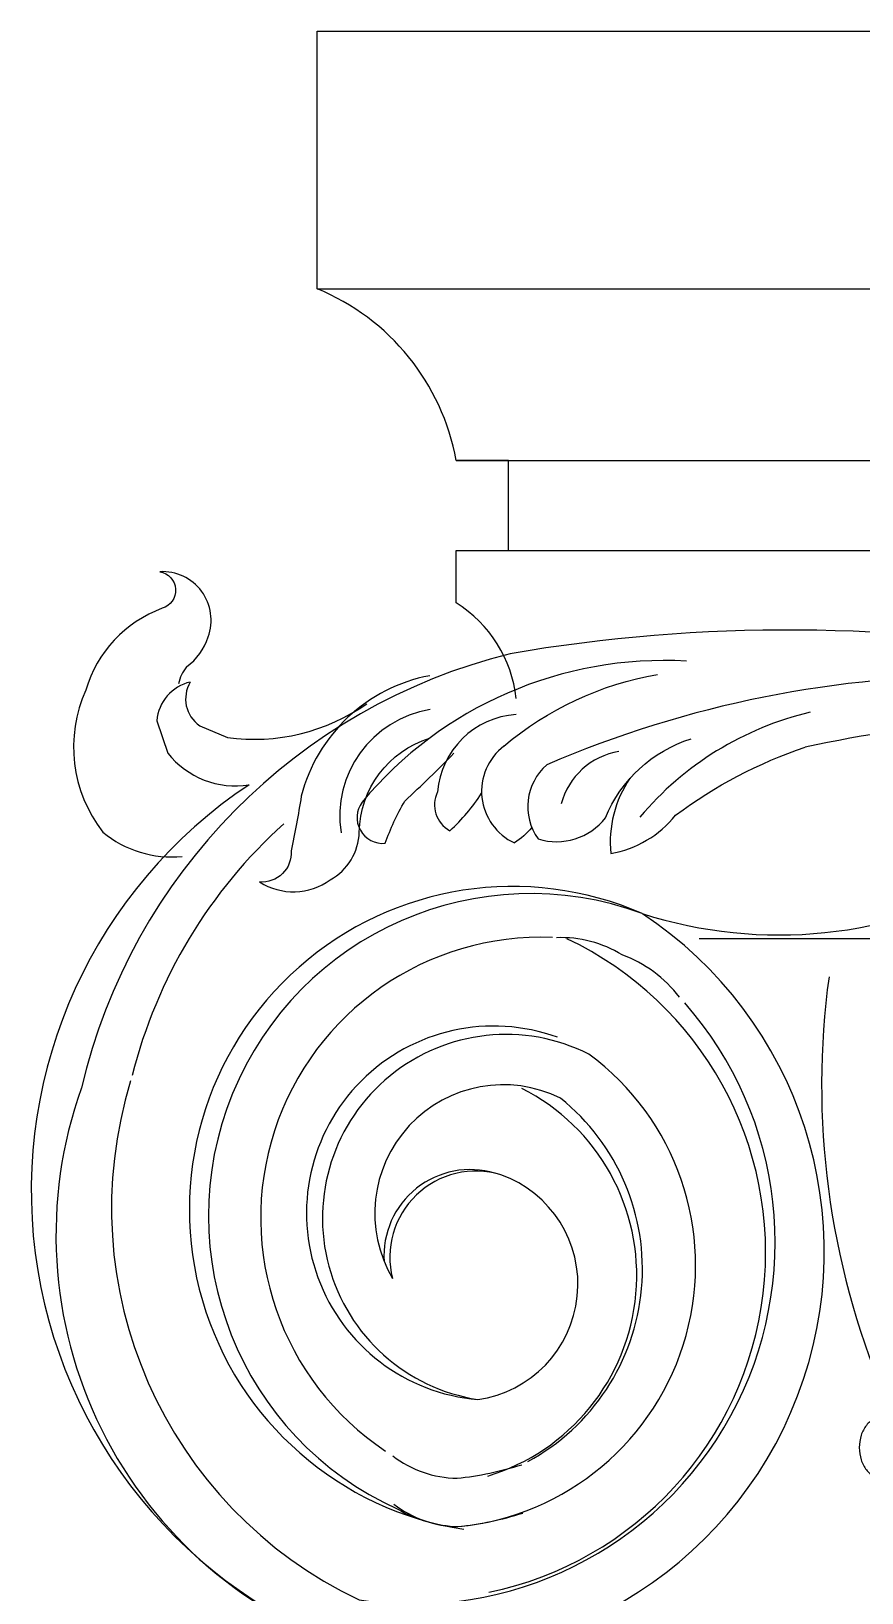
# Model space of a CAD drawing. Extents: x 15151 to 53333, y -36484 to -6005.
# Drawn here: x 34874.9 to 34971.7, y -7334.1 to -7152.2 of the extents above; entities that cross this region are included whole.
import ezdxf

# ---------------------------------------------------------------- set-up
doc = ezdxf.new("R2010")
doc.units = 0
doc.header["$MEASUREMENT"] = 0
for name, color, linetype in [('3', 3, 'CONTINUOUS'), ('4', 4, 'CONTINUOUS'), ('7', 7, 'CONTINUOUS')]:
    doc.layers.add(name, color=color, linetype=linetype)

# ---------------------------------------------------------------- blocks, each defined once
blk = doc.blocks.new('A$C5F35165B')
at = {"layer": '3'}
blk.add_line((119.49, 2894.32), (160.1, 2894.32), dxfattribs=at)
for points in [[(118.03, 2926.63, 0.237883), (80.24, 2910.2, 0.64651), (82.94, 2905.41, -0.048956), (85.22, 2910.33, 0.009812), (90.94, 2915.89)], [(59.8, 2925.97, 0.113598), (58.87, 2923.99)], [(88.13, 2924.93, 0.291551), (73.16, 2910.88, -0.011196), (71.99, 2904.52, -0.455307), (68.3, 2900.91, 0.307915), (76.54, 2901.15, 0.266647), (79.91, 2906.72, -0.32295), (88.11, 2917.67)], [(96.76, 2916.73, -0.132842), (114.64, 2925.08)], [(153.43, 2924.89, 0.105202), (101.75, 2914.55, -0.221732)], [(60.24, 2924.19, 0.322783), (56.32, 2919.69), (57.63, 2915.92, 0.274151), (67.08, 2912.23)], [(60.24, 2924.19, 0.398494), (61.33, 2919.11), (64.56, 2917.73, 0.188097), (80.8, 2921.66)], [(98.19, 2920.41, 0.371939), (89.03, 2911.39, 0.405473), (90.47, 2906.87, 0.062902), (94.16, 2911.23, -0.132842)], [(100.74, 2905.92, 0.312172), (108.59, 2908.39, -0.222238), (118.55, 2917.58)], [(116.76, 2908.68, -0.079313), (131.83, 2916.6)], [(101.75, 2914.55, 0.384918), (100.74, 2905.92)], [(111.44, 2912.99, 0.175361), (109.2, 2904.21, 0.180934), (116.76, 2908.68)], [(71.14, 2907.68, 0.149462), (53.47, 2878.35, 0.289154)], [(100.01, 2907.25, -0.079774), (97.98, 2905.45)], [(112.88, 2897.22, 0.965218), (84.42, 2827.83)], [(102.42, 2894.44, 0.757341), (82.96, 2834.62, 0.651484)], [(117.21, 2887.5, 0.141031), (110.52, 2892.41, 0.148741), (102.89, 2894.41, 0.651484)], [(53.29, 2877.75, 0.372058), (79.89, 2817.28, 0.70027), (117.82, 2886.82, 1.005835)], [(84.42, 2827.83, 0.120697), (91.43, 2825.81, 0.688276), (106.65, 2880.85, 1.169786), (93.72, 2840.62, 0.782705), (96.41, 2866.8)], [(99.54, 2833.39, 0.536167), (103.35, 2875.72, 0.746775), (83.8, 2854.72)], [(140.95, 2838.68, 0.124737), (139.92, 2838.42, 0.105773), (138.97, 2837.61, 0.086744), (138.37, 2836.46, 0.076846), (138.15, 2835.02, 0.076846), (138.37, 2833.58, 0.086744), (138.97, 2832.43, 0.105773), (139.92, 2831.62, 0.124737), (140.95, 2831.36, 0.059904), (141.46, 2831.42, 0.021059)], [(83.82, 2834.07, 0.163863), (91.3, 2831.45, 0.04872), (98.84, 2833.02, 0.746775)], [(83.95, 2828.44, 0.163863), (91.43, 2825.81, 0.04872), (98.97, 2827.39, 0.746775)]]:
    blk.add_lwpolyline(points, format="xyb", dxfattribs=at)
for centre, radius, start, end in [((90.19, 2908.59), 12.55, 99.2645, 188.9346), ((140.96, 2884.58), 37.08, 103.2846, 139.8959), ((159.62, 2790.69), 128.94, 83.5193, 102.4433), ((100.79, 2911.46), 6.63, 127.3673, 244.9339), ((111.5, 2907.87), 8.34, 99.2831, 165.2273), ((98.5, 2864.92), 56.79, 123.596, 251.0819), ((128.81, 2947.04), 52.31, 252.2656, 299.4359), ((97.78, 2862.73), 37.65, 66.3658, 261.2908), ((86.83, 2857.75), 40.41, 281.6834, 64.709), ((226.59, 2877.25), 92.83, 172.1848, 202.7879), ((95.56, 2862.33), 21.79, 70.0224, 265.1563), ((87.81, 2855.08), 24.42, 286.8117, 63.1233), ((92.81, 2857.38), 10.02, 73.1235, 183.8781), ((93.5, 2857.21), 10.02, 73.1235, 194.4022)]:
    blk.add_arc(centre, radius, start, end, dxfattribs=at)
at = {"layer": '4', "color": 4}
for points in [[(98.2, 2922.28, 0.22794), (91.2, 2933.42), (91.2, 2939.52), (97.29, 2939.52), (97.29, 2950.01), (91.2, 2950, 0.256033), (75, 2970), (75, 3000), (474.78, 3000), (474.78, 2970, 0.252271), (459.44, 2950), (453.34, 2950.01), (453.34, 2939.52), (459.44, 2939.52), (464.24, 2933.42, 0.22794), (457.23, 2922.28)], [(59.8, 2925.97, 0.162338), (62.31, 2929.44, 0.540491), (56.69, 2937.04, -0.793357), (56.96, 2932.78, 0.237833), (48.07, 2923.26, 0.279144), (50.05, 2906.72, 0.20243), (59.3, 2903.89)], [(185.44, 2922.99, -0.053579), (164.71, 2927.05, 0.088603), (97.48, 2927.49, 0.280838), (47.55, 2876.91)], [(47.55, 2876.91, 0.424002), (80.09, 2811.2, 0.801899), (112.89, 2897.2, 1.063182)]]:
    blk.add_lwpolyline(points, format="xyb", dxfattribs=at)
at = {"layer": '7'}
for p, q in [((75, 2970), (474.78, 2970)), ((91.2, 2950), (245.53, 2950)), ((91.2, 2939.52), (234.6, 2939.52))]:
    blk.add_line(p, q, dxfattribs=at)

msp = doc.modelspace()

# ---------------------------------------------------------------- block references
at = {"layer": '3'}
msp.add_blockref('A$C5F35165B', (34833.22, -10152.17), dxfattribs=at)

doc.saveas('drawing.dxf')
